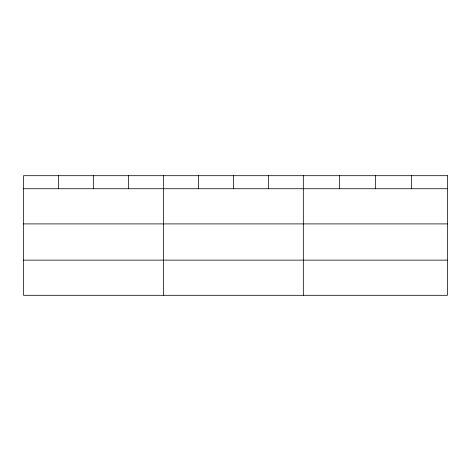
<?xml version="1.0" encoding="UTF-8"?>
<svg xmlns="http://www.w3.org/2000/svg" width="471" height="471" viewBox="0 0 471 471"><rect width="100%" height="100%" fill="white"/><g stroke="black" fill="none" stroke-linecap="round" stroke-linejoin="round"><path stroke-width="0.71" d="M23.55 188.736L447.45 188.736M23.55 223.902L447.45 223.902M23.55 260.139L447.45 260.139M411.418 175.695L411.418 188.736M375.387 175.695L375.387 188.736M339.356 175.695L339.356 188.736M303.324 175.695L303.324 295.305M268.352 175.695L268.352 188.736M233.38 175.695L233.38 188.736M198.409 175.695L198.409 188.736M163.437 175.695L163.437 295.305M128.465 175.695L128.465 188.736M93.494 175.695L93.494 188.736M58.522 175.695L58.522 188.736M447.45 175.695L23.55 175.695L23.55 295.305L447.45 295.305L447.45 175.695"/></g></svg>
